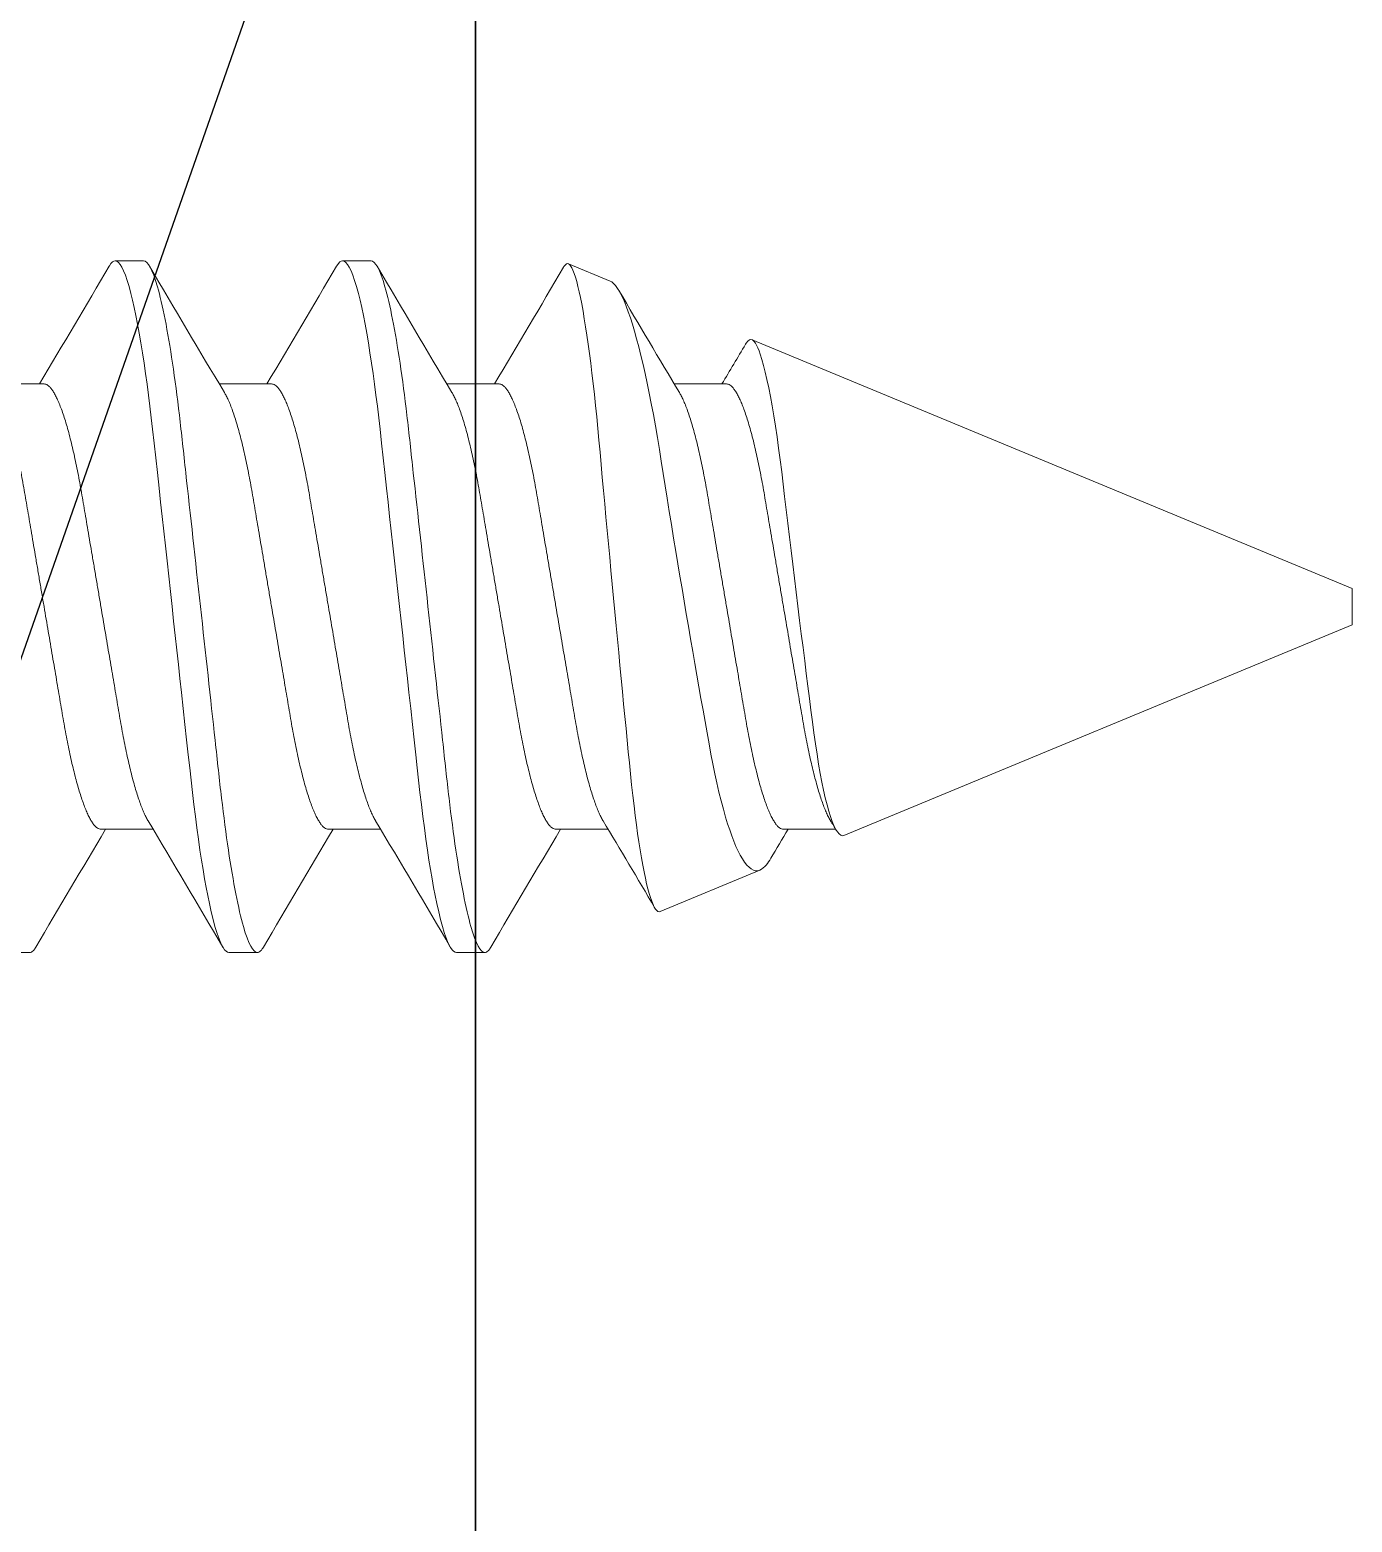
# Model space of a CAD drawing. Extents: x -138 to 168, y -127 to 72.
# Drawn here: x 11.6449 to 12.0082, y 49.3793 to 49.7892 of the extents above; entities that cross this region are included whole.
import ezdxf

# ---------------------------------------------------------------- set-up
doc = ezdxf.new("R2010")
doc.units = 0
doc.header["$MEASUREMENT"] = 0
doc.layers.get('0').update_dxf_attribs({"linetype": 'CONTINUOUS'})
doc.layers.add('Ballons', color=7, linetype='CONTINUOUS')
doc.layers.add('GLASS', color=7, linetype='CONTINUOUS')

# ---------------------------------------------------------------- blocks, each defined once
blk = doc.blocks.new('no 10 1 in')
at = {"color": 7, "linetype": 'Continuous', "lineweight": 15}
for p, q in [((55.8704517510494, 25.67204351016642), (55.86263927463313, 25.67204351016642)), ((55.93295178237704, 25.67204351016642), (55.92513923262828, 25.67204351016642)), ((55.99867954308434, 25.66646166131508), (55.98716956938188, 25.67122925373945)), ((56.20248300081474, 25.58204351094785), (56.03761579328945, 25.65033373012632)), ((55.84310797359372, 25.63821439554657), (55.82875035278752, 25.63821439554657)), ((55.90560800492136, 25.63821439554657), (55.89125038411515, 25.63821439554657)), ((55.968108036249, 25.63821439554657), (55.9537503421103, 25.63821439554657)), ((56.03060799424415, 25.63821439554657), (56.01625037343794, 25.63821439554657)), ((56.20248300081474, 25.57704351094785), (56.20248300081474, 25.58204351094785)), ((56.20248300081474, 25.57204351094785), (56.20248300081474, 25.57704351094785)), ((56.0628261820569, 25.51419574613726), (56.20248300081474, 25.57204351094785)), ((55.85873299975875, 25.51587262634913), (55.87309062056496, 25.51587262634913)), ((55.92123303108639, 25.51587262634913), (55.9355906518926, 25.51587262634913)), ((55.98373298908155, 25.51587262634913), (55.99809068322023, 25.51587262634913)), ((56.04623302040918, 25.51587262634913), (56.06059064121538, 25.51587262634913)), ((56.01238817138776, 25.49330366915098), (56.03974507535847, 25.50463527074735)), ((55.83138922230307, 25.48204351172928), (55.83920177205183, 25.48204351172928)), ((55.8938892536307, 25.48204351172928), (55.90170173004698, 25.48204351172928)), ((55.95638928495835, 25.48204351172928), (55.96420176137462, 25.48204351172928))]:
    blk.add_line(p, q, dxfattribs=at)
at = {"color": 7, "linetype": 'Continuous', "lineweight": 15, "flags": 128}
for points in [[(55.86097132723474, 25.67054975492241), (55.86105426627662, 25.67070075567803), (55.8614674948363, 25.67129432715438), (55.86186994352051, 25.67171352314512), (55.86226073233941, 25.6719618177768), (55.86263927463313, 25.67204351016642), (55.86307186296916, 25.67193712306208), (55.86352043778719, 25.67161325930338), (55.86398375243494, 25.67106580479429), (55.86446063359264, 25.670290038756), (55.86494954127807, 25.6692827895585), (55.8654400622782, 25.66806669860689), (55.86593908984672, 25.66662596275039), (55.86644501066894, 25.66496237863492), (55.8669560647652, 25.6630794020539), (55.86741512612875, 25.66121692190276), (55.86787550747705, 25.65918835283696), (55.86833574216038, 25.65699942395699), (55.86879458352648, 25.65465679018596), (55.86925071159058, 25.65216800935323), (55.86970273303545, 25.64954139552944), (55.87014940120884, 25.6467859823602), (55.87058954279095, 25.64391139015107), (55.87100064470854, 25.64107844162753), (55.8714039000501, 25.63815602747085), (55.87179835549331, 25.63515339215754), (55.87218327771333, 25.63207992224586), (55.87255786005279, 25.62894507304324), (55.87292158918429, 25.62575827235744), (55.87334288431745, 25.62192627870829), (55.87377818595547, 25.61795619082108), (55.87422822742322, 25.61385237656203), (55.87469168873595, 25.60962535226797), (55.87511584383607, 25.60575670841721), (55.87554879883454, 25.60180846673597), (55.87598938041157, 25.59779056835941), (55.87643641524738, 25.5937135880612), (55.87688865668972, 25.58958864831702), (55.87734500475128, 25.5854273305035), (55.87780391944986, 25.58124156318076), (55.87826422746568, 25.57704351094785), (55.87870172907829, 25.57305390029138), (55.87913798403864, 25.56907483519017), (55.87957203902439, 25.56511676695578), (55.88000257405081, 25.56118996586019), (55.88042863579558, 25.55730442918374), (55.88084912427139, 25.55346979785673), (55.88133612531218, 25.54902826687401), (55.88181241980999, 25.54468440559633), (55.88227654111509, 25.54045129470592), (55.88272724257521, 25.53634080948227), (55.88311737140174, 25.53278301058226), (55.88349518037059, 25.52933790996369), (55.88387445598917, 25.52597059677985), (55.88426597813294, 25.52265809504615), (55.88466908680952, 25.51941137713585), (55.88508297536158, 25.51624144750514), (55.88550654380182, 25.51315927394401), (55.88593898547288, 25.51017563174463), (55.88635705397665, 25.50744116875005), (55.88678113574429, 25.50481388576731), (55.8872101307885, 25.50230208770048), (55.887642939122, 25.49991358445934), (55.88807853408997, 25.4976556405433), (55.88851566904015, 25.49553487420924), (55.88903141641552, 25.49321954762276), (55.88954577047366, 25.49111133947696), (55.89005704456738, 25.48921709719274), (55.89056325871955, 25.4875420090435), (55.8910095602305, 25.48623452748098), (55.8914492618177, 25.485106013851), (55.89188119016136, 25.48415681648287), (55.89230424527419, 25.48338626621767), (55.89271747383388, 25.48279269474132), (55.89311992251808, 25.48237349875058), (55.89351071133699, 25.4821252041189), (55.8938892536307, 25.48204351172928), (55.8938892536307, 25.48204351172928)], [(55.92347135856237, 25.67054975492241), (55.92355429760426, 25.67070075567803), (55.92396745283145, 25.67129432715438), (55.92436990151566, 25.67171352314512), (55.92476076366705, 25.6719618177768), (55.92513923262828, 25.67204351016642), (55.92557189429681, 25.67193712306208), (55.92602039578234, 25.67161325930338), (55.92648378376258, 25.67106580479429), (55.92696059158779, 25.670290038756), (55.9274495726057, 25.6692827895585), (55.92794002027335, 25.66806669860689), (55.92843912117436, 25.66662596275039), (55.92894504199658, 25.66496237863492), (55.92945602276036, 25.6630794020539), (55.92991515745639, 25.66121692190276), (55.93037546547221, 25.65918835283696), (55.93083577348802, 25.65699942395699), (55.93129461485412, 25.65465679018596), (55.93175066958573, 25.65216800935323), (55.93220269103061, 25.64954139552944), (55.93264935920399, 25.6467859823602), (55.93308950078611, 25.64391139015107), (55.93350060270369, 25.64107844162753), (55.93390385804525, 25.63815602747085), (55.93429838682096, 25.63515339215754), (55.93468323570848, 25.63207992224586), (55.93505789138042, 25.62894507304324), (55.93542154717944, 25.62575827235744), (55.93584291564509, 25.62192627870829), (55.93627821728312, 25.61795619082108), (55.93672818541837, 25.61385237656203), (55.9371916467311, 25.60962535226797), (55.93761587516371, 25.60575670841721), (55.93804883016217, 25.60180846673597), (55.93848933840673, 25.59779056835941), (55.93893637324254, 25.5937135880612), (55.93938868801736, 25.58958864831702), (55.93984496274643, 25.5854273305035), (55.9403039507775, 25.58124156318076), (55.94076425879332, 25.57704351094785), (55.94120168707344, 25.57305390029138), (55.94163801536627, 25.56907483519017), (55.94207199701954, 25.56511676695578), (55.94250260537845, 25.56118996586019), (55.94292859379073, 25.55730442918374), (55.94334908226654, 25.55346979785673), (55.94383608330733, 25.54902826687401), (55.94431237780514, 25.54468440559633), (55.94477657244272, 25.54045129470592), (55.94522727390285, 25.53634080948227), (55.94561740272938, 25.53278301058226), (55.94599513836575, 25.52933790996369), (55.94637441398432, 25.52597059677985), (55.94676600946057, 25.52265809504615), (55.94716911813717, 25.51941137713585), (55.94758293335673, 25.51624144750514), (55.94800657512945, 25.51315927394401), (55.94843901680052, 25.51017563174463), (55.94885708530429, 25.50744116875005), (55.94928116707193, 25.50481388576731), (55.94971016211614, 25.50230208770048), (55.95014297044963, 25.49991358445934), (55.95057856541761, 25.4976556405433), (55.95101570036778, 25.49553487420924), (55.95153137441068, 25.49321954762276), (55.9520458018013, 25.49111133947696), (55.95255700256253, 25.48921709719274), (55.95306329004719, 25.4875420090435), (55.95350959155815, 25.48623452748098), (55.95394929314534, 25.485106013851), (55.954381221489, 25.48415681648287), (55.95480427660183, 25.48338626621767), (55.95521750516151, 25.48279269474132), (55.95561988051324, 25.48237349875058), (55.95601074266463, 25.4821252041189), (55.95638928495835, 25.48204351172928), (55.95638928495835, 25.48204351172928)], [(56.01238817138776, 25.49330366915098), (56.01207606832654, 25.49324967810803), (56.01175751200653, 25.49334330535977), (56.01143088911304, 25.49358666838175), (56.01109898628054, 25.49397900634943), (56.01075505692031, 25.49453314328132), (56.01040694760836, 25.49524101260396), (56.01005275170007, 25.49610829758501), (56.0096956958248, 25.49712861829818), (56.00934905316258, 25.49825680193197), (56.00900094385064, 25.49952381312868), (56.00864960790931, 25.50093779179428), (56.00829805197051, 25.50248785722113), (56.00793930944806, 25.50420944733317), (56.00758159358043, 25.50606717920583), (56.00722292439047, 25.50807291895201), (56.00686667517256, 25.51020973593399), (56.00652531244934, 25.51239490194077), (56.00618732302049, 25.5146950257862), (56.00585087357385, 25.51712343106639), (56.00551889740887, 25.51966021259461), (56.00518494126676, 25.52235981057529), (56.00485670505857, 25.52516309152488), (56.00453257546961, 25.52808687608241), (56.00421533913435, 25.531105355796), (56.00391592259324, 25.53409739914833), (56.00361547939732, 25.53716472288101), (56.00330660296548, 25.54032134724875), (56.00299237326216, 25.54354255232878), (56.00266685035596, 25.54688997407575), (56.00233685416811, 25.5502936005901), (56.00200077138389, 25.5537712929155), (56.00166138863781, 25.55729429325917), (56.00131841259989, 25.56086596345726), (56.00097338325237, 25.56447111337276), (56.00062439395059, 25.56812871033864), (56.00027459799146, 25.57180774387979), (55.99991695545631, 25.5755815635265), (55.99955960625111, 25.57936436482725), (55.99920071706369, 25.58317690545894), (55.99884344119098, 25.58698471371039), (55.99849899850334, 25.59066703231777), (55.99815734245018, 25.59433204216676), (55.99781656638685, 25.59799865158061), (55.99747960361281, 25.60163493457396), (55.99713992753678, 25.60531252667344), (55.99680538473478, 25.60894512929263), (55.99647421522715, 25.61255228553912), (55.9961494256458, 25.61610036100979), (55.99584333584845, 25.61945789805657), (55.99554333264744, 25.62274872545731), (55.99524068947694, 25.62598946218671), (55.99493203304256, 25.62915333272074), (55.99461149674543, 25.63229738515038), (55.99428575384177, 25.63535085820973), (55.99395326434939, 25.63832833589699), (55.99361681490274, 25.64120379434612), (55.99327867880892, 25.64395890960212), (55.99293782941311, 25.64660358155065), (55.99259250673564, 25.64915010713296), (55.99224557074347, 25.65157585869381), (55.99189034818036, 25.65392424448172), (55.99153468562234, 25.65613819807261), (55.99117674975725, 25.65822809142998), (55.99081976721448, 25.66017384061919), (55.99047312455225, 25.66192909950895), (55.99012846186716, 25.66354089255605), (55.98978409251201, 25.66501597551576), (55.98944294978625, 25.66634016771858), (55.98909836043364, 25.66753479058487), (55.9887582443627, 25.66856723865794), (55.98842084159374, 25.66944123356148), (55.9880891587587, 25.67014703124137), (55.98777544238278, 25.67066688523597), (55.98746803260067, 25.67102815772919), (55.98716546276265, 25.67123090372039), (55.98686318625457, 25.67127475654713), (55.98654829655887, 25.67115844205747), (55.98622761359676, 25.67087976027683), (55.98589959738603, 25.67043552124204), (55.98581915164868, 25.67028874627093)], [(55.99867396981539, 25.66644807647202), (55.9990562520659, 25.66626004281086), (55.99958182599443, 25.66583690519898), (56.00012492638715, 25.66523801711739), (56.0006795399802, 25.6644680718452), (56.00125864662365, 25.66350315382535), (56.0018477998177, 25.6623625495017), (56.00245081285164, 25.66103682648324), (56.00306167246161, 25.65953794713175), (56.00361914602163, 25.65803821529011), (56.00418116619579, 25.65640257085188), (56.004750886281, 25.65462107726518), (56.0053233196682, 25.65270782353392), (56.00591012622269, 25.65062043264764), (56.00649781276702, 25.64840280326588), (56.00708967926306, 25.64604122221374), (56.00768022577435, 25.64355586967474), (56.0082492125347, 25.64103856708817), (56.00881497266566, 25.6384140019907), (56.0093802928017, 25.635667228305), (56.00994025966625, 25.63282093785226), (56.01050572646726, 25.62981472299697), (56.01106327335977, 25.62671511005396), (56.01161568697823, 25.62350365131968), (56.01215776071615, 25.62020891438076), (56.0126747547438, 25.61696279688019), (56.01319996200989, 25.61364995140046), (56.01374342906504, 25.61024967755571), (56.01429848265302, 25.60679491996537), (56.01487846928629, 25.6032046416489), (56.01546872246765, 25.59957206194611), (56.01607327548379, 25.59587356092151), (56.01668589507342, 25.59214772865014), (56.01724344196593, 25.58877712925426), (56.01780568213755, 25.58539661163962), (56.01837584221768, 25.5819885055416), (56.01894900892974, 25.57858215011346), (56.01953669547407, 25.57510985789495), (56.02012555533818, 25.57165184302453), (56.02071874181897, 25.56818927667022), (56.02131097497744, 25.56475389260607), (56.02188128172254, 25.56146578767387), (56.02244858183571, 25.55821459648191), (56.02301566195142, 25.55498379515857), (56.02357760879309, 25.55180172441812), (56.02414527556869, 25.54860636674783), (56.02470524243324, 25.54547355939663), (56.0252603693537, 25.54238668109817), (56.0258052297261, 25.53937491589034), (56.02632398373341, 25.53655317577899), (56.02685007098933, 25.53381846987055), (56.02739471136427, 25.53115839809992), (56.02795123160196, 25.52859962599241), (56.02853312487989, 25.52608699835183), (56.02912543137084, 25.52369133602673), (56.02973233102655, 25.52139875167752), (56.03034759058568, 25.51923495750719), (56.03090528414316, 25.51740876318688), (56.03146789097721, 25.51569274634378), (56.03203849105226, 25.51407916581734), (56.0326123177567, 25.51258296768488), (56.03320081095838, 25.51117828849519), (56.03379069747729, 25.5099013178302), (56.03438513061035, 25.5087465420036), (56.03497868375357, 25.50772580879519), (56.03558353009966, 25.50682288880914), (56.03618514981637, 25.50606384716098), (56.03678684286556, 25.50544613096356), (56.03738266931586, 25.50497739429511), (56.03798575568229, 25.50465287512732), (56.0385798954854, 25.50448668079721), (56.03916853535205, 25.50448009920657), (56.03974507535847, 25.50463527074735)], [(56.0628261820569, 25.51419574613726), (56.06239990031467, 25.51412410946481), (56.06196225203709, 25.51425642876958), (56.06151543719873, 25.51459191572734), (56.06104706260943, 25.51514934345456), (56.06057150143649, 25.51591961872294), (56.06009132031691, 25.51689884116087), (56.05962529236718, 25.51803846466251), (56.05915728444031, 25.51936714389683), (56.05868934984593, 25.52087877393435), (56.05820909539387, 25.52262211171183), (56.05773126091385, 25.52455126942604), (56.05725797304798, 25.52665694301778), (56.05680272497372, 25.52887250992336), (56.05635378349326, 25.53124559500928), (56.05591305525126, 25.53376533590102), (56.05546917371235, 25.53650624298783), (56.05503592538393, 25.53938980696832), (56.05461529024315, 25.54240198237974), (56.05421438154115, 25.54543416151842), (56.05380987954732, 25.5485680848984), (56.05339701765007, 25.55178847873781), (56.05296310932928, 25.55517572689969), (56.05252179442739, 25.5586393256379), (56.0520751995865, 25.56216416502282), (56.05161415824581, 25.56582320629493), (56.05114989027575, 25.56952987930847), (56.05068430232092, 25.57326733993508), (56.05020536785361, 25.5771352469161), (56.04972738670862, 25.58101743360847), (56.04925270552552, 25.5848952351399), (56.04879269083965, 25.58867430794206), (56.04833780942781, 25.59243152308006), (56.04789011459962, 25.59614954773328), (56.04743787315729, 25.59992575369356), (56.04699509160567, 25.60364202180458), (56.04656382325438, 25.607280087694), (56.04615785461083, 25.61072440457163), (56.04575716590629, 25.61407942081419), (56.04535127059523, 25.61733171428509), (56.04492330220582, 25.62055755993651), (56.04448668058305, 25.62366151782932), (56.04404345903652, 25.62663002603686), (56.04358967761197, 25.62948715136444), (56.04313134957328, 25.63219280844179), (56.04267060156255, 25.63473491115854), (56.04219533371955, 25.6371717588412), (56.04171984587909, 25.63942391407411), (56.04124626468327, 25.64148068864741), (56.04078273003807, 25.64331030209489), (56.04032315534711, 25.64494128992025), (56.03986952058754, 25.64636607137772), (56.03952412457758, 25.64732194658536), (56.03918320184928, 25.64815190991423), (56.03884748572751, 25.64885378430611), (56.03851800286705, 25.64942541103596), (56.03810338099014, 25.64996937766868), (56.03769858566636, 25.65029371350526), (56.03729599031718, 25.65040071476917), (56.0368752818439, 25.65028755357642), (56.03644460015251, 25.64995101246417), (56.03600599855261, 25.64939270474712), (56.03583975380641, 25.64910165269271)]]:
    blk.add_lwpolyline(points, dxfattribs=at)
at = {"color": 7, "linetype": 'Continuous', "lineweight": 15}
for centre, radius, start, end in [((52.25721754044101, 27.77999736958955), 4.175734316863231, 329.142028223746, 329.657714197039), ((59.35734921395321, 27.71024672461096), 4.038209598876958, 210.337715279012, 210.9100037466051), ((52.31931291043313, 27.78024481371726), 4.176208548934428, 329.1419610203918, 329.6575889463845), ((59.42176066122386, 27.71138557497667), 4.040434563664179, 210.3379622285215, 210.9099360784909), ((52.39345655502522, 27.77331341758588), 4.162657995507002, 329.1416587012428, 329.6546336680843), ((59.0526503806351, 27.45482846858737), 3.538332935319914, 210.4083520711634, 210.9357489164573), ((53.56439942528854, 27.11373679305923), 2.872821137062895, 329.0951133906095, 329.3479959543294), ((52.40681778382367, 23.44373729206034), 4.038411805352767, 30.33772960659849, 30.90998941901712), ((52.47033329468258, 23.44433109761414), 4.03723545356222, 30.33773561026145, 30.91016269674796), ((53.1897747479048, 23.83510279557956), 3.272860800319332, 30.4626020028715, 30.94858242951802), ((54.28373526827085, 24.45196205914046), 2.071019257102902, 30.90344614745371, 30.9876276664574), ((59.45070001620604, 23.37049595252734), 4.182793958143203, 149.1424634092369, 149.6572790115453), ((59.50830019165724, 23.37339373408081), 4.17710141296631, 149.1421126120521, 149.6576298087299), ((59.56766375778352, 23.37524864394609), 4.173457536513383, 149.1418875596052, 149.6578548611767), ((57.83152951570972, 24.44647908957126), 2.079990001284407, 149.0604134735132, 149.3157739412029), ((56.03567467046724, 25.51137025664457), 0.007869449219245738, 301.1473909650197, 333.9596609431958)]:
    blk.add_arc(centre, radius, start, end, dxfattribs=at)
for points, knots in [([(55.87045175081684, 25.67204351094785), (55.87157938806148, 25.67204351094509), (55.87289382845796, 25.66973142795982), (55.87564767113633, 25.66010102345673), (55.87707939270631, 25.65279271830202), (55.87906331307146, 25.63947072562287), (55.87969756857777, 25.63465332725452), (55.88088256589407, 25.62460579021233), (55.88143393672208, 25.61938597547291), (55.88328981918276, 25.60246032743151), (55.88468118210557, 25.5897710975755), (55.88747231952651, 25.56431592429652), (55.88886368244921, 25.55162669444152), (55.89071956490961, 25.53470104640263), (55.89127093573751, 25.52948123166416), (55.89245593305402, 25.519433694623), (55.89309018856041, 25.51461629625537), (55.89507410892577, 25.50129430357902), (55.89650583049578, 25.49398599842702), (55.89925967317401, 25.48435559392991), (55.90057411357031, 25.48204351094785), (55.90170175081474, 25.48204351094785)], [0, 0, 0, 0, 0.125, 0.125, 0.2499999999999999, 0.2499999999999999, 0.3124999999999999, 0.3124999999999999, 0.3749999999999999, 0.3749999999999999, 0.4999999999999998, 0.4999999999999998, 0.6249999999999998, 0.6249999999999998, 0.6874999999999998, 0.6874999999999998, 0.7499999999999998, 0.7499999999999998, 0.8749999999999998, 0.8749999999999998, 1, 1, 1, 1]), ([(55.9329517510968, 25.67204351094785), (55.93407938835936, 25.67204351057656), (55.93539382876329, 25.66973142721289), (55.93814767142925, 25.66010102211156), (55.93957939297945, 25.65279271674291), (55.94156331330431, 25.6394707239218), (55.94219756879555, 25.6346533255344), (55.94338256608082, 25.62460578850245), (55.9439339369128, 25.61938597373351), (55.94578981937727, 25.60246032565757), (55.94718118229324, 25.58977109586387), (55.94997231968532, 25.56431592284822), (55.95136368258639, 25.5516266931904), (55.9532195650138, 25.53470104545237), (55.95377093583132, 25.52948123081136), (55.95495593314409, 25.51943369391672), (55.95559018864715, 25.5146162956271), (55.95757410899857, 25.50129430318182), (55.9590058305539, 25.49398599817793), (55.96175967320134, 25.48435559388013), (55.96307411358198, 25.48204351094785), (55.96420175081474, 25.48204351094785)], [0, 0, 0, 0, 0.125, 0.125, 0.2499999999999999, 0.2499999999999999, 0.3124999999999999, 0.3124999999999999, 0.3749999999999999, 0.3749999999999999, 0.4999999999999998, 0.4999999999999998, 0.6249999999999998, 0.6249999999999998, 0.6874999999999999, 0.6874999999999999, 0.7499999999999998, 0.7499999999999998, 0.8749999999999999, 0.8749999999999999, 1, 1, 1, 1]), ([(55.84310797359372, 25.63821439554657), (55.84326835268308, 25.63819791750856), (55.84359126795054, 25.63816473980397), (55.84409570847018, 25.63789433041944), (55.84461709089796, 25.63745619512781), (55.84515508713113, 25.63683052729322), (55.84570708902804, 25.63601942076935), (55.84627111019633, 25.63502111774372), (55.84684453651046, 25.63383708840177), (55.8474341393482, 25.63244845501976), (55.84803722100159, 25.6308500518068), (55.84865117218193, 25.62903920325919), (55.84926330987366, 25.62704984010406), (55.84987055689167, 25.62489322387379), (55.85046981085221, 25.62258222844152), (55.85104933948886, 25.620167760455), (55.85160705485749, 25.61767191507871), (55.85214126892923, 25.61511574549549), (55.85265851486585, 25.61247418368667), (55.85315883902381, 25.60976130211313), (55.85363730562749, 25.60697150640289), (55.85412663968013, 25.60409315529778), (55.85463480904836, 25.60110970869645), (55.85516903727532, 25.5979729209301), (55.85572803971181, 25.59468945962326), (55.85631057156808, 25.59126906020543), (55.85690517370103, 25.58777698714604), (55.85750921358337, 25.58423011311278), (55.85811954191524, 25.58064616848832), (55.85872368506324, 25.57709806451265), (55.85931871310561, 25.57360435239807), (55.85990147809386, 25.57018142560824), (55.86047890700425, 25.56679081714563), (55.86104818765456, 25.56344799770698), (55.86160672380576, 25.56016774070346), (55.86215236068585, 25.55696391762805), (55.86268269913121, 25.55384920757085), (55.86320388727638, 25.55078819007952), (55.86371455603058, 25.54779177341388), (55.86421415656038, 25.54484869665823), (55.86473498852157, 25.54199356507621), (55.86527463974146, 25.53921663688605), (55.86583314094119, 25.53653192238588), (55.86639904640009, 25.53399542421745), (55.86696920388125, 25.53161603818043), (55.8675405773697, 25.529400468429), (55.86811953679732, 25.52732441195725), (55.86870329719027, 25.52539934025572), (55.86928921282791, 25.52363481017387), (55.86987442052121, 25.52204120172767), (55.87045635717072, 25.52061863610392), (55.87104053620899, 25.51937851769361), (55.87144723718542, 25.5185872365242), (55.87165915420221, 25.51826463041503), (55.87167589024138, 25.51823915276081)], [0, 0, 0, 0, 0.01842502862997949, 0.03709787274327716, 0.05599529310851538, 0.07509211024789018, 0.09436118326300177, 0.1137738014731589, 0.1332997671333287, 0.1529077639391606, 0.1735021082054475, 0.1941137099116398, 0.2147046897221075, 0.2352375325100353, 0.255675369143295, 0.2759823934585296, 0.2952130111978599, 0.3142647110405717, 0.3331109032086373, 0.351726777440365, 0.3701048244790949, 0.3885908673967584, 0.4073193246577044, 0.4262666445182335, 0.4463224823728096, 0.4665586179306823, 0.4869413429283609, 0.5074355392043343, 0.528004727695894, 0.5486116022187097, 0.5682826260651017, 0.5879207524054271, 0.6074936710817113, 0.626969514675202, 0.6463174353940854, 0.6655079809019645, 0.6845130759310873, 0.703306594165558, 0.7227414010301251, 0.7419796545256181, 0.761439099074659, 0.7811549294931127, 0.801099060917584, 0.8212409584175857, 0.8406220734501301, 0.8601238342598495, 0.8797152048188825, 0.8993641474811203, 0.9190381189317395, 0.9387042706687705, 0.9583298177894114, 0.9778824854964859, 0.9982532804846861, 1, 1, 1, 1]), ([(55.90560800492136, 25.63821439554657), (55.90576838474558, 25.63819791753461), (55.90609130149264, 25.63816473988246), (55.90659573075564, 25.63789433009895), (55.90711715612354, 25.63745619685792), (55.90765498708573, 25.63683052346945), (55.90820717897148, 25.63601942539877), (55.90877103175059, 25.63502111470626), (55.9093445105028, 25.63383708932663), (55.90993407057951, 25.63244845133235), (55.9105372786675, 25.63085005581591), (55.91115119626872, 25.62903920272872), (55.91176334314927, 25.62704984024757), (55.91237058764713, 25.62489322382869), (55.91296984252956, 25.62258222847901), (55.91354937001107, 25.62016776035299), (55.91410708889214, 25.61767191542755), (55.91464129031664, 25.61511574421284), (55.91515858209309, 25.61247419131182), (55.91565873619649, 25.60976128803994), (55.91613740423659, 25.60697152165904), (55.91662652890103, 25.60409313917847), (55.91713490744323, 25.60110972531367), (55.91766893379644, 25.597972904498), (55.91822810696043, 25.59468946881086), (55.91881059530959, 25.59126905911599), (55.91940519832336, 25.58777698595626), (55.92000927895997, 25.58423012300377), (55.92061943978828, 25.58064614999442), (55.92122378053058, 25.57709808373543), (55.92181861483433, 25.57360433453774), (55.92240153416957, 25.57018143398989), (55.92297896417298, 25.56679082529506), (55.92354808809009, 25.56344798058749), (55.92410681951014, 25.56016775848895), (55.92465225926338, 25.55696390109996), (55.92518276409613, 25.55384921625655), (55.925703911212, 25.55078818889905), (55.92621458125247, 25.54779177271519), (55.92671421886465, 25.5448487037434), (55.92723489702796, 25.54199355263609), (55.92777469809526, 25.53921664332088), (55.92833318584803, 25.53653192697276), (55.92889899194528, 25.53399541981489), (55.92946913398001, 25.53161603253341), (55.93004066480948, 25.52940047940269), (55.9306194375013, 25.52732440138776), (55.93120336212022, 25.52539934576747), (55.93178923728016, 25.52363480938219), (55.93237444506218, 25.52204120145268), (55.93295642169328, 25.52061863964447), (55.93354043639625, 25.51937851166413), (55.93394726991459, 25.51858723763345), (55.93415918568004, 25.51826463042374), (55.93417592156901, 25.51823915276081)], [0, 0, 0, 0, 0.0184250285355425, 0.037097872553133, 0.05599529282151299, 0.07509204425430224, 0.09436118391247583, 0.1137737343490451, 0.133299699909135, 0.1529076966144666, 0.1735021100486746, 0.1941137116492227, 0.2147046913541518, 0.2352375340368392, 0.2556753705653453, 0.2759823947764967, 0.2952130124172611, 0.3142647121623239, 0.3331109042337939, 0.3517267159298454, 0.3701048237429287, 0.3885908049807585, 0.4073193253323136, 0.4262665804659839, 0.4463224841385809, 0.4665586195927339, 0.4869413444859415, 0.5074355406568724, 0.5280046599254171, 0.5486116036983125, 0.5682825580882871, 0.5879207534689429, 0.6074936720449067, 0.6269694474526573, 0.6463174353279975, 0.6655079145145886, 0.6845130744546077, 0.7033065925927527, 0.7227413993577072, 0.7419796527545951, 0.7614390350300078, 0.7811549291386024, 0.8010990604608504, 0.8212408913955749, 0.8406220063287819, 0.8601238352965244, 0.8797151369197532, 0.899364148697225, 0.9190381200470058, 0.9387042716832384, 0.9583298187032891, 0.9778824177229177, 0.9982532804936387, 1, 1, 1, 1]), ([(55.968108036249, 25.63821439554657), (55.96826838453578, 25.63819791742498), (55.96859123832333, 25.63816473949662), (55.9690957031063, 25.63789433042189), (55.96961707881093, 25.63745619513018), (55.97015507669524, 25.63683052728108), (55.97070707882152, 25.6360194208161), (55.97127109737006, 25.63502111756716), (55.97184453401887, 25.63383708906602), (55.97243409798897, 25.63244845086616), (55.97303733467752, 25.6308500599069), (55.97365112907912, 25.6290391983363), (55.97426330803919, 25.62704984082164), (55.97487054385919, 25.62489322368266), (55.97546980080176, 25.6225822284924), (55.9760493286531, 25.62016776044207), (55.97660704422439, 25.61767191508253), (55.9771412582292, 25.61511574549274), (55.97765850423567, 25.61247418369379), (55.97815882818399, 25.60976130208784), (55.9786372955477, 25.60697150649601), (55.97912662674594, 25.60409315494594), (55.97963480695806, 25.6011097100351), (55.98016899395537, 25.59797291216444), (55.98072816231053, 25.5946894766752), (55.98131049581307, 25.59126904187953), (55.98190529634248, 25.58777700502952), (55.98250916781618, 25.58423010322445), (55.98311954087173, 25.58064617007696), (55.98372367193281, 25.5770980641081), (55.98431870307162, 25.57360435250414), (55.98490146724519, 25.57018142557996), (55.98547889637208, 25.56679081715308), (55.98604817696759, 25.56344799770528), (55.98660671312304, 25.56016774070291), (55.98715235003991, 25.55696391763191), (55.98768268833616, 25.55384920755619), (55.98820387704069, 25.5507881901345), (55.98871454364931, 25.54779177320167), (55.98921415219501, 25.54484869744424), (55.98973495441597, 25.54199355896988), (55.9902747215212, 25.53921664232296), (55.99083322174434, 25.53653192749748), (55.99139901310954, 25.53399541873927), (55.99196919938792, 25.53161603892372), (55.99254056497472, 25.52940046822626), (55.99311952676348, 25.52732441201957), (55.99370328566329, 25.52539934021007), (55.99428920490762, 25.5236348102941), (55.99487439968085, 25.52204120129302), (55.99545638424695, 25.52061863771622), (55.99604038339982, 25.51937851018214), (55.99644756863385, 25.51858724980318), (55.9966591691608, 25.51826463048096), (55.99667587956417, 25.51823915276081)], [0, 0, 0, 0, 0.01842496864732859, 0.03709781397115683, 0.05599523556148452, 0.07509205393887539, 0.09436112820317008, 0.1137737476718162, 0.133299714597823, 0.1529077126748099, 0.1735021275496768, 0.1941136612106158, 0.2147046423559637, 0.2352374864750028, 0.2556753244332147, 0.2759823500649212, 0.2952129690509416, 0.3142646701287446, 0.3331108635185787, 0.3517267389571436, 0.3701047871872929, 0.3885908313033768, 0.4073192897784588, 0.4262666108673123, 0.4463225159428975, 0.4665585857653004, 0.4869413800488917, 0.5074355089997994, 0.5280046988248266, 0.548611574683553, 0.5682825998051859, 0.5879207274186196, 0.6074936473637848, 0.6269694922198631, 0.6463174141930412, 0.6655079609450126, 0.6845130572062054, 0.7033065766590296, 0.7227413847835241, 0.7419796395262023, 0.7614390853367679, 0.7811549808245656, 0.8010991135419828, 0.8212409458857063, 0.8406220621746973, 0.8601238242486847, 0.8797151960777949, 0.8993641400138421, 0.9190381127398933, 0.9387042657518495, 0.9583298141447831, 0.9778824831194258, 0.9982533473151675, 1, 1, 1, 1]), ([(56.03060799424415, 25.63821439554657), (56.03076837337269, 25.6381979175106), (56.03109128871904, 25.63816473981008), (56.03159572863851, 25.63789433039446), (56.0321171133879, 25.63745619522312), (56.03265510080981, 25.63683052693202), (56.03320713538563, 25.63601942308472), (56.03377103014898, 25.63502111502254), (56.03434449738034, 25.63383708924141), (56.03493406059574, 25.63244845135654), (56.0355372677995, 25.63085005580917), (56.03615118564619, 25.62903920273098), (56.03676333244412, 25.62704984024525), (56.03737057702691, 25.62489322383567), (56.03796983165373, 25.62258222845359), (56.03854936005024, 25.62016776044499), (56.03910707570871, 25.61767191510561), (56.03964128887037, 25.61511574539863), (56.0401585381113, 25.61247418404158), (56.04065885017108, 25.60976130081329), (56.04113736081035, 25.60697151429571), (56.04162652729039, 25.60409314032574), (56.04213489429622, 25.60110972500114), (56.04266892382748, 25.59797290458762), (56.04322809608702, 25.59468946878603), (56.04381058468556, 25.59126905912272), (56.04440518763177, 25.58777698595444), (56.04500926828663, 25.58423012300426), (56.04561942911005, 25.58064614999429), (56.04622376985358, 25.57709808373545), (56.04681860415728, 25.57360433453776), (56.0474015234915, 25.57018143398978), (56.047978953499, 25.56679082529547), (56.04854807740089, 25.56344798058599), (56.04910680887719, 25.56016775849451), (56.04965224842311, 25.55696390107948), (56.05018275401826, 25.55384921633183), (56.05070389829315, 25.55078818861747), (56.05121457922587, 25.54779177380182), (56.05171417668023, 25.54484869657088), (56.05223500872017, 25.54199356503373), (56.05277466278535, 25.53921663715002), (56.05333315232656, 25.53653192135644), (56.05389910084402, 25.53399543092328), (56.0544691004677, 25.53161602707002), (56.05504063067343, 25.52940047457218), (56.05561954843296, 25.52732441094732), (56.05620332040839, 25.52539934054613), (56.05678923224577, 25.5236348100248), (56.05737444353024, 25.52204120203306), (56.05795636964871, 25.52061863503532), (56.05854058761138, 25.51937852171767), (56.0589471776982, 25.51858723982133), (56.05915917455215, 25.51826465192283), (56.0591759108918, 25.51823918484378)], [0, 0, 0, 0, 0.01842504110171395, 0.03709789785449013, 0.05599533101122047, 0.07509216107705728, 0.09436124713522931, 0.1137738108114761, 0.1332997896885946, 0.1529077997669014, 0.1735022272468368, 0.1941138429048351, 0.2147048366531498, 0.2352376933395724, 0.255675543807018, 0.2759825818678928, 0.2952132126242535, 0.3142649253628879, 0.3331111302877697, 0.3517270171204134, 0.3701050765990764, 0.3885910704446485, 0.4073196035693614, 0.4262668716253702, 0.4463227889764224, 0.4665589382319514, 0.4869416770265114, 0.50743588717482, 0.5280050204718413, 0.5486119782990101, 0.5682829461048979, 0.5879211548791249, 0.60749408680414, 0.6269698754946885, 0.6463178765656736, 0.6655083688404859, 0.6845135417423358, 0.7033070726979681, 0.7227418927177794, 0.7419801592354713, 0.7614396169564335, 0.7811554607203537, 0.8010996056448263, 0.8212415167786954, 0.8406225774633083, 0.8601244197316178, 0.8797158035518714, 0.8993647595143, 0.9190387442820517, 0.9387049093309221, 0.9583304697359175, 0.9778831506780151, 0.9982539594550213, 1, 1, 1, 1]), ([(55.83016515644358, 25.63584438584179), (55.83032507652966, 25.63557065013732), (55.83067366692871, 25.63497396687636), (55.8312196471378, 25.63383400651092), (55.83180904608795, 25.63244932473801), (55.83241232897855, 25.63084982066387), (55.83302611163656, 25.62903926247791), (55.83363829059191, 25.62704982340105), (55.83424553810724, 25.62489322940695), (55.83484474926719, 25.62258222040884), (55.83542444698622, 25.6201677735822), (55.83598196499076, 25.61767190141963), (55.8365163730412, 25.61511575854976), (55.83703346428575, 25.61247417758843), (55.83753378645859, 25.60976129554776), (55.83801241071338, 25.60697152048966), (55.83850154725222, 25.60409313949045), (55.83900992274762, 25.60110972525362), (55.83954394921551, 25.59797290441889), (55.84010312521929, 25.59468946921898), (55.84068560182725, 25.59126905755169), (55.84128024868472, 25.58777699578195), (55.84188416181484, 25.58423010476658), (55.84249452046358, 25.58064616926322), (55.84309866639494, 25.57709806578019), (55.8436936550167, 25.57360434287244), (55.84427657578786, 25.57018144231714), (55.84485384933078, 25.56679080779924), (55.84542316778155, 25.56344799881289), (55.8459817042888, 25.56016774163374), (55.84652730274883, 25.55696390925647), (55.84705779470826, 25.55384922179078), (55.84757883657468, 25.55078818296442), (55.8480895043751, 25.54779176710516), (55.84858925888119, 25.54484870989952), (55.84910990628476, 25.54199355178957), (55.84964971509494, 25.53921664346281), (55.85020820378553, 25.53653192727185), (55.85077399826272, 25.53399541848094), (55.8513441837151, 25.53161604012081), (55.85191554959314, 25.52940046363731), (55.85249451103567, 25.52732442927318), (55.85307827103169, 25.5253992755782), (55.85366418623214, 25.52363505178007), (55.85424939675568, 25.52204029941697), (55.85483132529087, 25.5206219820718), (55.85541596743881, 25.51936588097784), (55.85600062097456, 25.51828561839257), (55.85658185434704, 25.51739392248973), (55.85714794125121, 25.51670598063856), (55.85769634583843, 25.51622431858107), (55.85822622016113, 25.51592717366537), (55.85856485924551, 25.51589072418454), (55.85873299975875, 25.51587262634913)], [0, 0, 0, 0, 0.01655052895355853, 0.03607649066419551, 0.05568448350390218, 0.07627889287801766, 0.09689042103363288, 0.1174813966791465, 0.1380142353138797, 0.1584520678131618, 0.1787591555153122, 0.1979897028801947, 0.2170414641848234, 0.2358875885795106, 0.2545034590457904, 0.2728815632357155, 0.2913675408291205, 0.3100960574884352, 0.3290433088867425, 0.3490992086054119, 0.3693353400701052, 0.3897180609449538, 0.4102121844218963, 0.4307813687529097, 0.4513882391075564, 0.4710592589750746, 0.4906974504841518, 0.510270296484418, 0.5297461361385142, 0.549094052943878, 0.5682845945700702, 0.5872897507633108, 0.6060832015829843, 0.6255180045164574, 0.6447563148958296, 0.6642156933349159, 0.6839315835566141, 0.7038757109469698, 0.7240175379108262, 0.7433986490231369, 0.7629004058882196, 0.7824917724844904, 0.8021407111723207, 0.8218146786434699, 0.8414808264026125, 0.8611064386170076, 0.8806590337819328, 0.9010298925366332, 0.9212509947486583, 0.9412888606468025, 0.9611121252824277, 0.9806914573199556, 1, 1, 1, 1]), ([(55.89266518777122, 25.63584438584179), (55.89282510838682, 25.63557065018024), (55.89317369994012, 25.63497396701283), (55.89371967028037, 25.63383400584749), (55.89430910805236, 25.6324493288826), (55.89491223614474, 25.63084981258585), (55.89552617467201, 25.62903926731639), (55.89613831574995, 25.62704982299809), (55.89674556186419, 25.62489322842985), (55.89734481606538, 25.62258222722958), (55.89792434463875, 25.62016776075991), (55.89848206002339, 25.61767191499969), (55.89901627409097, 25.61511574551634), (55.89953352002869, 25.61247418368118), (55.90003384418635, 25.60976130211457), (55.90051231079011, 25.6069715064025), (55.90100164484274, 25.60409315529789), (55.90150981421097, 25.60110970869642), (55.90204404243794, 25.5979729209301), (55.90260304487441, 25.59468945962325), (55.90318557673069, 25.59126906020543), (55.90378017886363, 25.58777698714604), (55.90438421874597, 25.58423011311278), (55.90499454707785, 25.58064616848832), (55.90559869022584, 25.57709806451265), (55.90619371826821, 25.57360435239807), (55.90677648325646, 25.57018142560824), (55.90735391216685, 25.56679081714563), (55.90792319281717, 25.56344799770698), (55.90848172896836, 25.56016774070347), (55.90902736584846, 25.55696391762805), (55.90955770429382, 25.55384920757088), (55.910078892439, 25.5507881900794), (55.91058956119317, 25.54779177341433), (55.91108916172305, 25.54484869665657), (55.91160999368392, 25.54199356508255), (55.91214964490505, 25.53921663686195), (55.91270814610008, 25.53653192247733), (55.91327405157651, 25.53399542387804), (55.91384420899438, 25.53161603939675), (55.91441558271882, 25.52940046384351), (55.91499454125946, 25.52732442917746), (55.91557830497657, 25.52539927575442), (55.9161642081876, 25.52363505117054), (55.91674946221886, 25.52204030354346), (55.91733122650825, 25.52062197525337), (55.91791605514224, 25.51936588705943), (55.9185005514058, 25.51828561558798), (55.9190817958798, 25.51739392128823), (55.9196479953274, 25.51670598191572), (55.92019637104853, 25.51622431838623), (55.92072625298572, 25.51592717371305), (55.92106489106981, 25.51589072420036), (55.92123303108639, 25.51587262634913)], [0, 0, 0, 0, 0.01655052891493805, 0.03607649058001141, 0.05568448337396304, 0.07627882342655871, 0.0968904209155289, 0.1174813965129937, 0.1380142350998138, 0.1584520675514044, 0.1787590877117346, 0.197989701516398, 0.2170413974610503, 0.2358875857731041, 0.2545034561959439, 0.2728814994744466, 0.2913675386097863, 0.3100959920388096, 0.3290433080226358, 0.3490991417737013, 0.3693352731911739, 0.3897179940184596, 0.4102121861012323, 0.4307813703842477, 0.4513882406908086, 0.4710592605124246, 0.490697382834705, 0.5102702975062862, 0.5297461371149356, 0.5490940538751513, 0.5682845954565625, 0.5872896865971613, 0.6060832009863975, 0.6255180038745196, 0.6447562534337834, 0.6642156940013385, 0.6839315203858487, 0.703875647729665, 0.7240175411085481, 0.7433986521756332, 0.7629004089952087, 0.7824917755457632, 0.8021407141877429, 0.8218146816129832, 0.841480829326235, 0.8611063724314048, 0.8806590361379196, 0.9010298269581677, 0.921250929123007, 0.941288860783806, 0.9611121253731739, 0.9806914573650135, 1, 1, 1, 1]), ([(55.95516514576637, 25.63584438584179), (55.95532506596382, 25.63557065014711), (55.95567365660564, 25.63497396690748), (55.95621963473907, 25.6338340063596), (55.95680904199819, 25.63244932531702), (55.95741229302, 25.6308498165564), (55.95802619914724, 25.62903926681761), (55.95863834826383, 25.62704982305323), (55.95924559526577, 25.62489322870497), (55.95984483799221, 25.6225822260833), (55.9604244098329, 25.62016776762271), (55.96098196983753, 25.61767190329854), (55.96151632749, 25.61511575120513), (55.96203357867383, 25.61247419027511), (55.96253374361099, 25.60976128831186), (55.96301240880508, 25.60697152158775), (55.96350153418901, 25.60409313919178), (55.96400991271049, 25.6011097253333), (55.96454393839294, 25.59797290440255), (55.96510311442921, 25.59468946919743), (55.96568559175702, 25.59126905765571), (55.96628023567067, 25.58777699538374), (55.96688415993631, 25.58423010626533), (55.96749447747925, 25.58064615961275), (55.96809877740794, 25.57709808233974), (55.96869362156021, 25.57360433480752), (55.96927654119072, 25.57018143427721), (55.96985396039673, 25.56679082388537), (55.97042312622728, 25.56344798974675), (55.97098169968964, 25.56016774269696), (55.97152729884372, 25.55696391014882), (55.97205775204213, 25.5538492137661), (55.97257895039795, 25.55078819686392), (55.97308946093931, 25.54779175937407), (55.9735892571981, 25.54484871113985), (55.97410989314233, 25.54199355145002), (55.97464970512478, 25.53921664355863), (55.97520819278494, 25.53653192723366), (55.97577398815503, 25.53399541853571), (55.97634417115313, 25.53161603994607), (55.97691554597772, 25.52940046429006), (55.97749447453273, 25.5273244243773), (55.97807836101509, 25.52539928032238), (55.9786642348653, 25.52363505062349), (55.9792494867516, 25.52204030323364), (55.97983128885209, 25.52062197868464), (55.98041596416718, 25.51936588151852), (55.98100060829457, 25.51828561824635), (55.9815818441996, 25.51739392252841), (55.98214793043427, 25.51670598062836), (55.98269633519782, 25.51622431858375), (55.98322620947496, 25.51592717366472), (55.98356484856533, 25.51589072418433), (55.98373298908155, 25.51587262634913)], [0, 0, 0, 0, 0.01655052885773346, 0.03607649045531805, 0.05568448318149739, 0.07627889243637434, 0.09689048985410341, 0.1174814653803984, 0.1380143038962496, 0.1584521362771996, 0.1787591563673415, 0.1979897036208821, 0.2170414648152039, 0.2358876530621185, 0.254503460980367, 0.2728815650638857, 0.2913675425502595, 0.310096059101139, 0.3290433103897446, 0.3490992099922933, 0.3693353413398225, 0.3897180620966582, 0.4102121854549428, 0.4307813696668637, 0.4513883092578853, 0.4710592596559312, 0.4906974510513062, 0.5102703656552362, 0.5297461371106668, 0.5490940538040091, 0.5682845953190909, 0.5872897514022946, 0.6060832657265736, 0.6255180065321476, 0.6447563168001328, 0.6642156951265523, 0.6839315852340984, 0.7038757125089806, 0.7240175393562189, 0.7433986503563159, 0.7629004071084863, 0.782491773591326, 0.802140781381322, 0.821814748738562, 0.8414808963838405, 0.8611064394211773, 0.8806590344728957, 0.901029893109652, 0.9212509952045999, 0.9412888609867279, 0.9611121255075794, 0.9806914574317458, 1, 1, 1, 1]), ([(56.01766517709401, 25.63584438584179), (56.01782509717926, 25.63557065013723), (56.01817368757651, 25.63497396687605), (56.01871966780099, 25.63383400651242), (56.01930906668952, 25.63244932473226), (56.0199123498216, 25.63084982068654), (56.02052613156895, 25.6290392623934), (56.02113831391554, 25.62704982371568), (56.0217455488317, 25.62489322823872), (56.02234480601492, 25.62258222728045), (56.02292433380304, 25.62016776074699), (56.02348204939008, 25.61767191500348), (56.02401626339173, 25.61511574551372), (56.02453350939561, 25.61247418368783), (56.02503383335713, 25.60976130209102), (56.02551230067121, 25.60697150648919), (56.02600163205635, 25.60409315497036), (56.0265098115583, 25.60110970994256), (56.02704400129576, 25.59797291252271), (56.02760315878515, 25.59468947524596), (56.02818553310879, 25.59126905110436), (56.02878017727009, 25.58777698857087), (56.02938420561914, 25.58423011272854), (56.02999453706039, 25.58064616859181), (56.03059867938064, 25.5770980644863), (56.03119370763501, 25.57360435240497), (56.03177647256767, 25.57018142560642), (56.03235390149213, 25.56679081714604), (56.03292318214149, 25.56344799770715), (56.03348171828265, 25.56016774070241), (56.03402735520331, 25.55696391763204), (56.03455769349856, 25.55384920755618), (56.03507888220336, 25.55078819013439), (56.03558954881188, 25.54779177320212), (56.0360891573577, 25.54484869744257), (56.03660995957826, 25.54199355897621), (56.03714972668499, 25.53921664229886), (56.03770822690242, 25.5365319275889), (56.03827401828893, 25.53399541839999), (56.03884420449036, 25.53161604013959), (56.03941557036414, 25.52940046364244), (56.0399945310743, 25.52732442923348), (56.04057829401643, 25.52539927573235), (56.04116419814944, 25.52363505120263), (56.04174944927173, 25.52204030343731), (56.04233122424002, 25.52062197564441), (56.04291601333202, 25.51936588414928), (56.04350066524042, 25.51828562021631), (56.0440817530668, 25.51739391901131), (56.04464799329284, 25.51670598231408), (56.04519635810756, 25.51622431828189), (56.04572624286244, 25.51592717373859), (56.04606488057639, 25.51589072420883), (56.04623302040918, 25.51587262634913)], [0, 0, 0, 0, 0.01655052896412597, 0.03607649068723019, 0.05568448353945647, 0.0762788929267214, 0.09689042109549699, 0.1174813967541578, 0.1380142354020012, 0.1584520679143327, 0.1787590881350151, 0.1979897019968316, 0.2170413979981053, 0.2358875863661696, 0.2545034568443356, 0.2728815001774575, 0.2913675393677374, 0.3100959928524214, 0.3290433088925587, 0.3490992086240337, 0.3693352730543195, 0.3897179939421823, 0.4102121860858635, 0.4307813704300102, 0.4513882407978144, 0.4710592606778924, 0.490697383058537, 0.5102702977882885, 0.5297461374548199, 0.5490940542725373, 0.5682845959109825, 0.5872896871080642, 0.6060832015531543, 0.6255180044990365, 0.644756254115476, 0.6642156947408642, 0.6839315849751508, 0.7038757123782409, 0.7240175393549577, 0.7433986504796432, 0.7629004073571776, 0.7824917739659574, 0.8021407126663335, 0.8218146801500444, 0.8414808279217438, 0.8611063710852404, 0.8806590348498654, 0.9010298936175726, 0.9212509288889615, 0.941288860609313, 0.9611121252575953, 0.9806914573076243, 1, 1, 1, 1]), ([(55.83920177205183, 25.48204351172928), (55.83934518342384, 25.48206359772458), (55.83963370603821, 25.48210400779661), (55.84008327093255, 25.48244658366673), (55.8404955501665, 25.48290991564228), (55.84076192529369, 25.48336369239087), (55.84087030611011, 25.48354832184559)], [0, 0, 0, 0, 0.2676562305052663, 0.5384850189656039, 0.812222068318082, 0.9999999999999999, 0.9999999999999999, 0.9999999999999999, 0.9999999999999999]), ([(55.90170173004698, 25.48204351172928), (55.90184517304908, 25.48206359766093), (55.90213375907284, 25.48210400757332), (55.90258328785831, 25.4824465838385), (55.90299561167509, 25.48290991480116), (55.90326191333342, 25.48336369233181), (55.90337026410526, 25.48354832184559)], [0, 0, 0, 0, 0.2676566542812255, 0.5384854503580284, 0.8122225074087603, 1, 1, 1, 1]), ([(55.96420176137462, 25.48204351172928), (55.96434521173423, 25.48206359760486), (55.9646338123316, 25.48210400737243), (55.96508322844186, 25.48244658409149), (55.96549554466882, 25.48290991561725), (55.96576191611442, 25.48336369238363), (55.9658702954329, 25.48354832184559)], [0, 0, 0, 0, 0.2676566494990704, 0.5384850142322819, 0.8122220663922216, 1, 1, 1, 1])]:
    blk.add_open_spline(points, degree=3, knots=knots, dxfattribs=at)

msp = doc.modelspace()

# ---------------------------------------------------------------- linework, layer by layer
at = {"layer": 'GLASS'}
for p, q in [((11.28136234782109, 48.5870997248945), (11.7673623478211, 49.97282667369515)), ((11.7673623478211, 48.5870997248945), (11.7673623478211, 49.97282667369515)), ((11.7673623478211, 49.9420756566829), (11.7673623478211, 48.60949940228181))]:
    msp.add_line(p, q, dxfattribs=at)

# ---------------------------------------------------------------- block references
at = {"layer": 'Ballons'}
msp.add_blockref('no 10 1 in', (-44.19431247602462, 24.0537087941689), dxfattribs=at)

doc.saveas('drawing.dxf')
